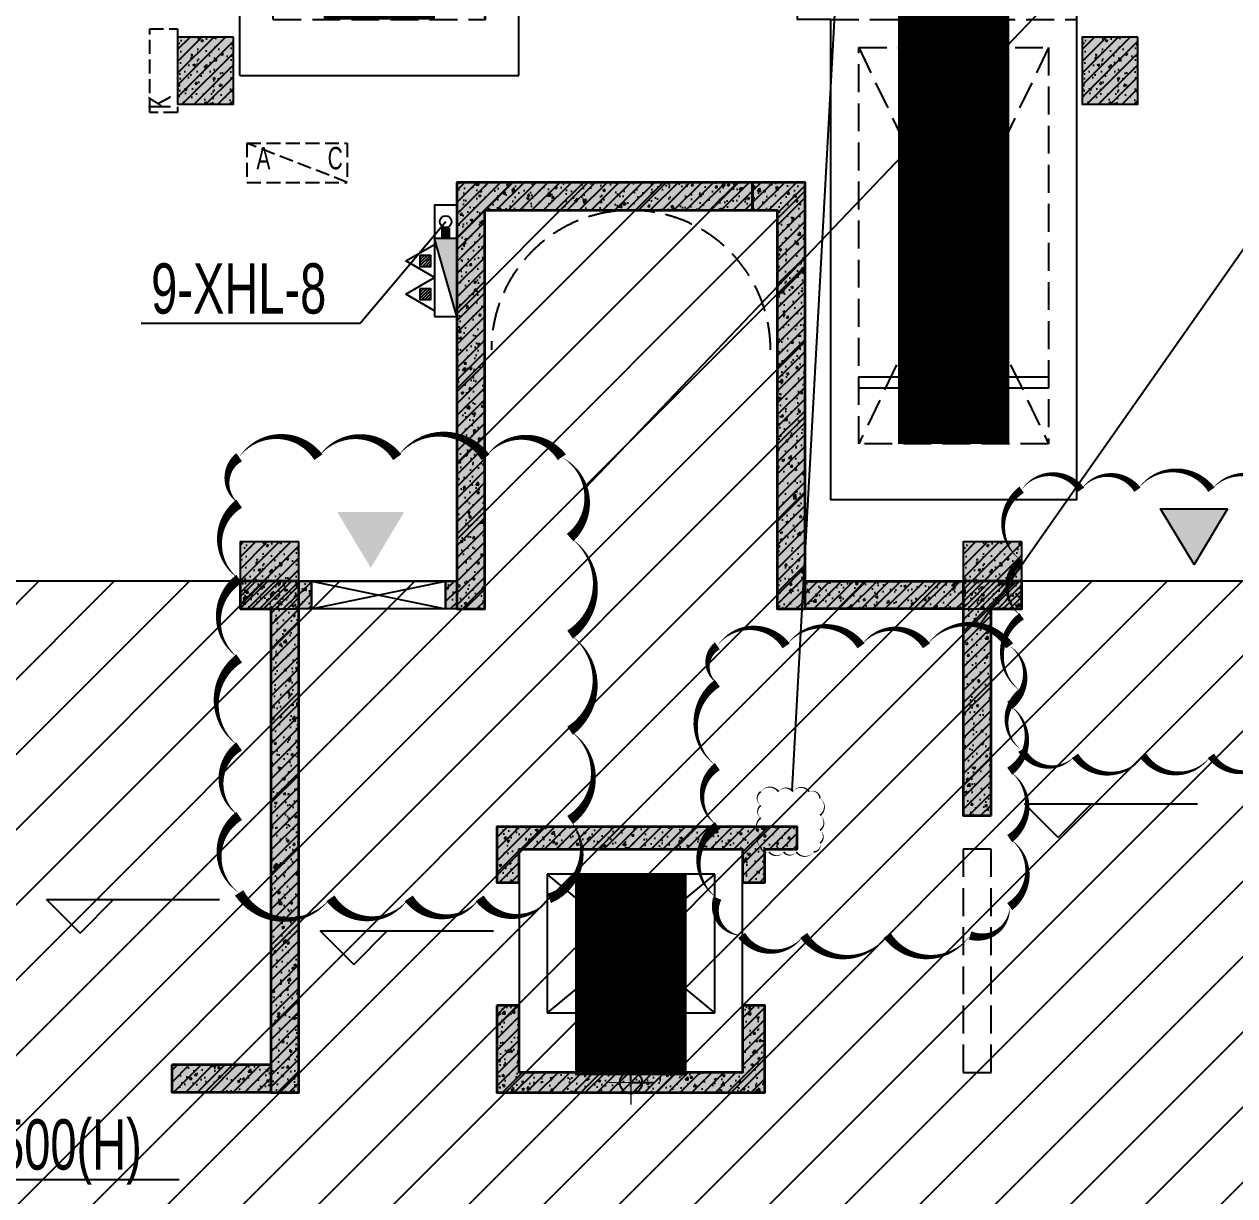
# Model space of a CAD drawing. Extents: x -1338203 to 1886333, y -783476 to 1038610.
# Drawn here: x 658683 to 669524, y -384578 to -374088 of the extents above; entities that cross this region are included whole.
import ezdxf

# ---------------------------------------------------------------- set-up
doc = ezdxf.new("R2010")
doc.units = 0
doc.header["$LTSCALE"] = 1000
doc.header["$MEASUREMENT"] = 0
for name, pattern in [('A-001-平面B2$0$__DASH', [0.35, 0.25, -0.1]), ('A-001-平面参照B2$0$A-001-平面参照B2$0$DASH', [0.35, 0.25, -0.1]), ('A-14-平面B2$0$DASH', [0.35, 0.25, -0.1]), ('DASH', [0.35, 0.25, -0.1])]:
    doc.linetypes.add(name, pattern=pattern)
for name, color, linetype, plot in [('A-001-主楼相对位置参照$0$AAD-A-MARK', 6, 'Continuous', False), ('A-001-平面参照B2$0$AUDIT_D_230109112056-2', 6, 'Continuous', False), ('A-14-平面B2$0$AAD-A-MARK', 6, 'Continuous', False), ('A-14-平面B2$0$AAD-A-MODIFY_20230109', 201, 'Continuous', False), ('A-14-平面B2$0$AAD-A-MODIFY_20230111', 201, 'Continuous', False), ('M14预留预埋-B2$0$AAD-A-MARK', 6, 'Continuous', False), ('S14柱墙B2_B1$0$AAD-A-MARK', 6, 'Continuous', False)]:
    doc.layers.add(name, color=color, linetype=linetype, plot=plot)
for name, color, linetype in [('A-001-平面参照B2$0$0A-O-EQPM', 215, 'Continuous'), ('A-001-平面参照B2$0$AUDIT-BAD-LAYER', 7, 'Continuous'), ('A-001-车位参照B1$0$A-001-车位参照B1$0$$0$A-001-车位参照B2$0$0A-P-PKNG-CAR(A)', 43, 'Continuous'), ('A-001-车位参照B2$0$A-001-车位参照B2$0$0A-P-PKNG-CAR(A)', 43, 'Continuous'), ('A-14-平面B2$0$0A-A-SYMB-ELEV', 150, 'Continuous'), ('A-14-平面B2$0$0A-B-D&W', 135, 'Continuous'), ('A-14-平面B2$0$0A-E-EVTR', 2, 'Continuous'), ('A-14-平面B2$0$0A-E-STRS', 2, 'Continuous'), ('p-a-core', 1, 'Continuous'), ('p-a-double', 181, 'Continuous'), ('p-a-regular', 5, 'Continuous'), ('S001地下二墙柱$0$S001地下二墙柱$0$0A-P-PKNG-STRP', 40, 'Continuous'), ('S001地下二墙柱$0$S001地下二墙柱$0$0S-CC-LINE', 52, 'Continuous'), ('S001地下二墙柱$0$S001地下二墙柱$0$0S-CW-HATCH', 251, 'Continuous'), ('S001地下二墙柱$0$S001地下二墙柱$0$0S-CW-HATCH-UP', 251, 'Continuous'), ('S14柱墙B2_B1$0$0S-CW-HATCH', 251, 'Continuous'), ('S14柱墙B2_B1$0$0S-CW-HATCH-UP', 251, 'Continuous'), ('S14柱墙B2_B1$0$0S-CW-LINE', 72, 'Continuous'), ('S14柱墙B2_B1$0$0S-S-HOLE', 55, 'Continuous'), ('地面指向箭头', 7, 'Continuous'), ('负二层消火栓$0$负二层消火栓$0$0P-ACC-FH', 7, 'Continuous'), ('负二层消火栓$0$负二层消火栓$0$0P-DIM-FH', 3, 'Continuous'), ('负二层消火栓$0$负二层消火栓$0$0P-PIPE-FH', 1, 'Continuous'), ('负二层消火栓$0$负二层消火栓$0$0P-VPIPE-FH', 1, 'Continuous'), ('负二层消火栓$0$负二层消火栓$1$0P-EQUIP-FH', 7, 'Continuous'), ('负二层集水坑及排水沟$0$负二层集水坑及排水沟$0$0P-A-LEAD', 3, 'Continuous')]:
    doc.layers.add(name, color=color, linetype=linetype)
doc.styles.add('A-001-平面参照B2$0$A-001-平面参照B2$0$AAD-TXT', font='AAD-TXT', dxfattribs={"width": 0.7, "bigfont": 'AAD-HZTXT'})
doc.styles.add('负二层消火栓$0$负二层消火栓$0$AAD-S', font='aad-s.shx', dxfattribs={"width": 0.7, "bigfont": 'aad-hztxt.shx'})
doc.styles.add('负二层集水坑及排水沟$0$负二层集水坑及排水沟$0$AAD-S', font='aad-s.shx', dxfattribs={"width": 0.7, "bigfont": 'aad-hztxt.shx'})
pattern_1 = [(45, (-537701.02, -383122.39), (-53.033009, 53.033009), []), (50, (-537701.02, -383122.39), (215.178055, -18.82564), [22.5, -247.5]), (355, (-537701.02, -383122.39), (-41.6254, 225.65764), [18, -198]), (100.4514, (-537683.09, -383123.96), (173.552815, 206.83186), [19.12206, -210.342634]), (46.1842, (-537701.02, -383062.4), (320.17231, -49.6557), [33.75, -371.25]), (96.6356, (-537674.34, -383066.53), (280.39881, 292.23536), [28.68309, -315.5139]), (351.1842, (-537701.02, -383062.4), (280.39858, 292.23558), [27, -297]), (21, (-537671.02, -383077.39), (179.072116, -120.785667), [22.5, -247.5]), (326, (-537671.02, -383077.39), (72.9946, 217.54501), [18, -198]), (71.4514, (-537656.1, -383087.45), (252.06679, 96.75915), [19.12206, -210.342634]), (37.5, (-537701.02, -383122.39), (3.647957, 99.868156), [0, -195.6, 0, -201, 0, -198.75]), (7.5, (-537701.02, -383122.39), (78.920861, 118.323514), [0, -114.6, 0, -191.1, 0, -75.75]), (327.5, (-537767.92, -383122.39), (160.146731, -6.766462), [0, -75, 0, -234, 0, -310.5]), (317.5, (-537797.92, -383122.39), (174.95585, 30.031495), [0, -97.5, 0, -155.4, 0, -220.5])]
pattern_2 = [(45, (-696286.19, 728033.86), (-53.0330086, 53.0330086), []), (50, (-696286.19, 728033.86), (215.178055, -18.82564), [22.5, -247.5]), (355, (-696286.19, 728033.86), (-41.6254, 225.65764), [18, -198]), (100.4514, (-696268.26, 728032.29), (173.552815, 206.831863), [19.122057, -210.342634]), (46.1842, (-696286.2, 728093.86), (320.172315, -49.655704), [33.75, -371.25]), (96.6356, (-696259.5, 728089.72), (280.39881, 292.23536), [28.68309, -315.5139]), (351.1842, (-696286.2, 728093.86), (280.39858, 292.23558), [27, -297]), (21, (-696256.19, 728078.86), (179.072116, -120.785667), [22.5, -247.5]), (326, (-696256.19, 728078.86), (72.9946, 217.545014), [18, -198]), (71.4514, (-696241.27, 728068.8), (252.06679, 96.75915), [19.122057, -210.342634]), (37.5, (-696286.19, 728033.86), (3.6479566, 99.868156), [0, -195.6, 0, -201, 0, -198.75]), (7.5, (-696286.19, 728033.86), (78.920861, 118.323514), [0, -114.6, 0, -191.1, 0, -75.75]), (327.5, (-696353.09, 728033.86), (160.146731, -6.7664615), [0, -75, 0, -234, 0, -310.5]), (317.5, (-696383.09, 728033.86), (174.95585, 30.031495), [0, -97.5, 0, -155.4, 0, -220.5])]

# ---------------------------------------------------------------- blocks, each defined once
blk = doc.blocks.new('A-001-主楼相对位置参照')
at = {"layer": 'A-001-主楼相对位置参照$0$AAD-A-MARK'}
blk.add_lwpolyline([(-103249, -219863), (-101249, -219863), (-101249, -217863), (-103249, -217863)], close=True, dxfattribs=at)
blk = doc.blocks.new('A-14-平面B2')
at = {"layer": 'A-14-平面B2$0$0A-A-SYMB-ELEV'}
for p, q in [((3826, 2194), (3526, 2494)), ((3526, 2494), (5075, 2494)), ((3826, 2194), (4126, 2494)), ((-4934, 1338), (-5234, 1638)), ((-5234, 1638), (-3685, 1638)), ((-4934, 1338), (-4634, 1638)), ((-2482, 1057), (-2782, 1357)), ((-2782, 1357), (-1232, 1357)), ((-2482, 1057), (-2182, 1357))]:
    blk.add_line(p, q, dxfattribs=at)
at = {"layer": 'A-14-平面B2$0$0A-B-D&W', "linetype": 'A-14-平面B2$0$DASH'}
blk.add_lwpolyline([(3225, 2090), (2975, 2090), (2975, 90), (3225, 90)], close=True, dxfattribs=at)
at = {"layer": 'A-14-平面B2$0$0A-E-EVTR'}
for p, q in [((750, 1865), (-750, 1865)), ((-750, 1865), (-750, 625)), ((750, 625), (-750, 1865)), ((750, 1865), (-750, 625)), ((750, 625), (750, 1865)), ((-750, 625), (750, 625)), ((450, 470), (-450, 470)), ((-450, 470), (-450, 315)), ((450, 315), (450, 470)), ((-450, 315), (450, 315))]:
    blk.add_line(p, q, dxfattribs=at)
at = {"layer": 'A-14-平面B2$0$0A-E-STRS', "linetype": 'A-14-平面B2$0$DASH'}
blk.add_arc((0, 6560), 1250, 0, 180, dxfattribs=at)
at = {"layer": 'A-14-平面B2$0$AAD-A-MARK'}
for q in [(0, 200), (0, 200), (0, 200), (200, 0), (200, 0), (200, 0)]:
    blk.add_line((0, 0), q, dxfattribs=at)
blk.add_circle((0, 0), 100, dxfattribs=at)
blk.add_circle((0, 0), 100, dxfattribs=at)
blk.add_circle((0, 0), 100, dxfattribs=at)
at = {"layer": 'A-14-平面B2$0$AAD-A-MODIFY_20230109', "color": 6}
for p, q in [((-406, 5324), (16837, 23414)), ((3119, 4092), (16646, 23385))]:
    blk.add_line(p, q, dxfattribs=at)
at = {"layer": 'A-14-平面B2$0$AAD-A-MODIFY_20230109', "color": 6, "flags": 128}
for points in [[(-3509, 5599, 0, 88.9, -0.520567), (-2799, 5599, 0, 88.9, -0.520567), (-2093, 5599, 0, 88.9, -0.520567), (-1302, 5599, 0, 88.9, -0.520567), (-619, 5599, 0, 88.9, -0.520567), (-545, 4879, 0, 88.9, -0.520567), (-545, 4010, 0, 88.9, -0.520567), (-545, 3150, 0, 88.9, -0.520567), (-545, 2350, 0, 88.9, -0.520567), (-732, 1649, 0, 88.9, -0.520567), (-1355, 1649, 0, 88.9, -0.520567), (-1990, 1649, 0, 88.9, -0.520567), (-2691, 1649, 0, 88.9, -0.520567), (-3509, 1698, 0, 88.9, -0.520567), (-3509, 2387, 0, 88.9, -0.520567), (-3509, 3010, 0, 88.9, -0.520567), (-3509, 3797, 0, 88.9, -0.520567), (-3509, 4509, 0, 88.9, -0.520567), (-3509, 5183, 0, 88.9, -0.520567)], [(3499, 5308, 0, 68.8, -0.520567), (4031, 5308, 0, 68.8, -0.520567), (4536, 5308, 0, 68.8, -0.520567), (5199, 5308, 0, 68.8, -0.520567), (5793, 5267, 0, 68.8, -0.520567), (5793, 4615, 0, 68.8, -0.520567), (5793, 4078, 0, 68.8, -0.520567), (5793, 3454, 0, 68.8, -0.520567), (5757, 2925, 0, 68.8, -0.520567), (5194, 2925, 0, 68.8, -0.520567), (4589, 2925, 0, 68.8, -0.520567), (3977, 2925, 0, 68.8, -0.520567), (3499, 2978, 0, 68.8, -0.520567), (3499, 3497, 0, 68.8, -0.520567), (3499, 4175, 0, 68.8, -0.520567), (3499, 4672, 0, 68.8, -0.520567)], [(774, 3910, 0, 77.8, -0.520567), (1390, 3910, 0, 77.8, -0.520567), (2061, 3910, 0, 77.8, -0.520567), (2647, 3910, 0, 77.8, -0.520567), (3391, 3910, 0, 77.8, -0.520567), (3392, 3377, 0, 77.8, -0.520567), (3392, 2787, 0, 77.8, -0.520567), (3392, 2184, 0, 77.8, -0.520567), (3392, 1575, 0, 77.8, -0.520567), (3038, 1317, 0, 77.8, -0.520567), (2294, 1317, 0, 77.8, -0.520567), (1547, 1317, 0, 77.8, -0.520567), (991, 1317, 0, 77.8, -0.520567), (774, 1650, 0, 77.8, -0.520567), (774, 2301, 0, 77.8, -0.520567), (774, 2828, 0, 77.8, -0.520567), (774, 3575, 0, 77.8, -0.520567)]]:
    blk.add_lwpolyline(points, format="xyseb", close=True, dxfattribs=at)
at = {"layer": 'A-14-平面B2$0$AAD-A-MODIFY_20230111', "color": 4}
blk.add_line((1443, 2612), (2416, 20219), dxfattribs=at)
at = {"layer": 'A-14-平面B2$0$AAD-A-MODIFY_20230111', "color": 4, "flags": 128}
blk.add_lwpolyline([(1163, 2604, 0, 15.9, -0.520567), (1321, 2604, 0, 15.9, -0.520567), (1450, 2604, 0, 15.9, -0.520567), (1596, 2604, 0, 15.9, -0.520567), (1693, 2545, 0, 15.9, -0.520567), (1693, 2392, 0, 15.9, -0.520567), (1693, 2258, 0, 15.9, -0.520567), (1693, 2144, 0, 15.9, -0.520567), (1636, 2065, 0, 15.9, -0.520567), (1480, 2065, 0, 15.9, -0.520567), (1368, 2065, 0, 15.9, -0.520567), (1238, 2065, 0, 15.9, -0.520567), (1163, 2108, 0, 15.9, -0.520567), (1163, 2220, 0, 15.9, -0.520567), (1163, 2369, 0, 15.9, -0.520567), (1163, 2480, 0, 15.9, -0.520567)], format="xyseb", close=True, dxfattribs=at)
blk = doc.blocks.new('A-001-主楼组合参照B2')
at = {"ltscale": 0.002}
h = blk.add_hatch(dxfattribs=at)
h.set_pattern_fill('ANSI31', color=8, scale=300)
h.set_pattern_definition([(45, (-290759.76, -7878.1), (-336.7596, 336.7596), [])])
h.paths.add_polyline_path([(66281, -186940), (66281, -185540), (62441, -185540), (62441, -181550), (55141, -181550), (55141, -185540), (51301, -185540), (51301, -186940), (44981, -186940), (44981, -185540), (41131, -185540), (41131, -181650), (37392, -181650), (37392, -179560), (38191, -179560), (38191, -176360), (41051, -176360), (41051, -174560), (42851, -174560), (42851, -173660), (46981, -173660), (46981, -172090), (50101, -172090), (50101, -174560), (67481, -174560), (67481, -172090), (70601, -172090), (70601, -174560), (76531, -174560), (76531, -176360), (79391, -176360), (79391, -179560), (80191, -179560), (80191, -182110), (81091, -182110), (81091, -185540), (72601, -185540), (72601, -186940)])
h.paths.add_polyline_path([(2291, -185540), (9781, -185540), (9781, -186540), (9631, -186540), (9631, -186940), (16251, -186940), (16251, -186540), (16101, -186540), (16101, -185540), (23691, -185540), (23691, -179560), (22891, -179560), (22891, -176360), (20031, -176360), (20031, -174560), (18231, -174560), (18231, -173660), (14101, -173660), (14101, -172090), (10981, -172090), (10981, -174560), (-6399, -174560), (-6399, -172090), (-9519, -172090), (-9519, -174560), (-15449, -174560), (-15449, -176360), (-18309, -176360), (-18309, -179560), (-19109, -179560), (-19109, -181610), (-20009, -181610), (-20009, -185540), (-11519, -185540), (-11519, -186540), (-11669, -186540), (-11669, -186940), (-5049, -186940), (-5049, -186540), (-5199, -186540), (-5199, -185540), (-1359, -185540), (-1359, -181550), (2291, -181550)])
h.paths.add_polyline_path([(-109959, -168806), (-109959, -173536), (-109709, -173536), (-103819, -173536), (-103819, -177236), (-99249, -177236), (-99249, -178036), (-92869, -178036), (-92869, -177236), (-71299, -177236), (-71299, -178036), (-64919, -178036), (-64919, -177236), (-54209, -177236), (-54209, -168806), (-59109, -168806), (-59109, -167906), (-62059, -167906), (-62059, -168806), (-64369, -168806), (-64369, -167456), (-66169, -167456), (-66169, -165386), (-69469, -165386), (-69469, -167386), (-71849, -167386), (-71849, -168806), (-82159, -168806), (-82159, -167906), (-85209, -167906), (-85209, -168806), (-92319, -168806), (-92319, -167386), (-94699, -167386), (-94699, -165386), (-97999, -165386), (-97999, -167456), (-99799, -167456), (-99799, -168806)])
h.paths.add_polyline_path([(-115664, -225244), (-115664, -225844), (-115414, -225844), (-115414, -225244), (-114084, -225244), (-114084, -225844), (-113834, -225844), (-113834, -225244), (-112009, -225244), (-112009, -225844), (-111589, -225844), (-111589, -225244), (-92909, -225244), (-92909, -225844), (-92489, -225844), (-92489, -225244), (-90664, -225244), (-90664, -225844), (-90414, -225844), (-90414, -225244), (-89084, -225244), (-89084, -225844), (-88834, -225844), (-88834, -225244), (-82964, -225244), (-82964, -225844), (-82714, -225844), (-82714, -225244), (-81384, -225244), (-81384, -225844), (-81134, -225844), (-81134, -225244), (-79309, -225244), (-79309, -225844), (-78889, -225844), (-78889, -225244), (-60209, -225244), (-60209, -225844), (-59789, -225844), (-59789, -225244), (-57964, -225244), (-57964, -225844), (-57714, -225844), (-57714, -225244), (-56384, -225244), (-56384, -225844), (-56134, -225844), (-56134, -225244), (-53249, -225244), (-53249, -216464), (-53249, -216464), (-56519, -216464), (-56519, -216464), (-59959, -216464), (-59959, -215464), (-67989, -215464), (-67989, -211894), (-71109, -211894), (-71109, -215464), (-79139, -215464), (-79139, -216464), (-81759, -216464), (-81759, -215464), (-83909, -215464), (-83909, -216464), (-86599, -216464), (-87849, -216464), (-92659, -216464), (-92659, -215464), (-100689, -215464), (-100689, -211894), (-103809, -211894), (-103809, -215464), (-111839, -215464), (-111839, -215464), (-114239, -215464), (-114239, -215464), (-116459, -215464), (-116459, -216464), (-118549, -216464), (-118549, -221294), (-119249, -221294), (-119249, -221894), (-118549, -221894), (-118549, -223844), (-119249, -223844), (-119249, -224444), (-118549, -224444), (-118549, -225244)])
h.paths.add_polyline_path([(-11949, -235160), (-15609, -235160), (-15609, -237714), (-16509, -237714), (-16509, -241140), (-8019, -241140), (-8019, -242140), (-8169, -242140), (-8169, -242540), (-1549, -242540), (-1549, -242140), (-1699, -242140), (-1699, -241140), (13281, -241140), (13281, -242140), (13131, -242140), (13131, -242540), (19751, -242540), (19751, -242140), (19601, -242140), (19601, -241140), (27191, -241140), (27191, -239340), (27191, -239340), (27191, -237140), (27191, -237140), (27191, -235250), (23441, -235250), (23441, -230950), (23441, -230160), (21531, -230160), (17601, -230160), (17602, -227690), (14482, -227690), (14481, -230160), (-2899, -230160), (-2899, -227690), (-6019, -227690), (-6019, -230160), (-9949, -230160), (-11949, -230160)])
h.paths.add_polyline_path([(67491, -237140), (67491, -235160), (71151, -235160), (71151, -234560), (73051, -234560), (73051, -230160), (77081, -230160), (77081, -227690), (80201, -227690), (80201, -230160), (97581, -230160), (97581, -227690), (100701, -227690), (100701, -230160), (104631, -230160), (106631, -230160), (106631, -231960), (109491, -231960), (109491, -235160), (110291, -235160), (110291, -237713), (111191, -237713), (111191, -241140), (102701, -241140), (102701, -242140), (102851, -242140), (102851, -242540), (96231, -242540), (96231, -242140), (96381, -242140), (96381, -241140), (81401, -241140), (81401, -242140), (81551, -242140), (81551, -242540), (74931, -242540), (74931, -242140), (75081, -242140), (75081, -241140), (67491, -241140), (67491, -239340)])
h.paths.add_polyline_path([(11811, -302465), (13796, -302220), (17696, -301741), (17394, -299289), (20491, -298908), (20793, -301359), (25884, -300733), (26493, -305676), (29133, -305351), (28525, -300408), (38043, -299237), (37741, -296785), (40838, -296404), (41140, -298856), (45040, -298376), (47025, -298132), (47636, -303094), (50474, -302745), (51268, -302647), (51580, -305181), (52178, -310042), (48297, -310519), (48118, -309060), (44465, -309509), (44588, -310502), (44736, -310484), (44785, -310881), (38215, -311689), (38166, -311292), (38315, -311274), (38193, -310281), (23325, -312111), (23447, -313103), (23596, -313085), (23645, -313482), (17074, -314290), (17025, -313893), (17174, -313875), (17052, -312883), (1787, -314761), (1909, -315753), (2058, -315735), (2107, -316132), (-4463, -316941), (-4512, -316544), (-4363, -316525), (-4485, -315533), (-12912, -316570), (-13331, -313165), (-12437, -313055), (-12507, -312490), (-12749, -310524), (-11955, -310427), (-12346, -307251), (-9507, -306901), (-9727, -305115), (-7940, -304896), (-8050, -304003), (-3951, -303497), (-4143, -301939), (-1046, -301558), (-745, -304010), (7186, -303034), (7796, -307996), (12421, -307427)])
h.paths.add_polyline_path([(118676, -301883), (118079, -297021), (118079, -297019), (118009, -296454), (117768, -294488), (116974, -294586), (116584, -291410), (113745, -291758), (113526, -289972), (111540, -290216), (107640, -290695), (107339, -288243), (104242, -288623), (104543, -291075), (87293, -293193), (86992, -290742), (83895, -291122), (84196, -293574), (80295, -294053), (78310, -294297), (78920, -299259), (76081, -299608), (75287, -299705), (75598, -302240), (76016, -305641), (83549, -304716), (83671, -305708), (83522, -305726), (83571, -306123), (90142, -305317), (90093, -304920), (89944, -304938), (89822, -303945), (104690, -302119), (104812, -303112), (104663, -303130), (104712, -303527), (111283, -302720), (111234, -302323), (111085, -302341), (110963, -301349), (114617, -300901), (114796, -302359)])
at = {"color": 3, "flags": 128}
blk.add_lwpolyline([(-92659, -215464), (-100689, -215464), (-100689, -211894), (-103809, -211894), (-103809, -215464), (-111839, -215464)], dxfattribs=at)
for name, p in [('A-001-主楼相对位置参照', (0, 0)), ('A-14-平面B2', (-102249, -219953))]:
    blk.add_blockref(name, p)
blk = doc.blocks.new('A-001-平面参照B2$0$A-001-平面参照B2$0$AAD_ARCH_EQPM_室内空调挂机')
at = {"layer": 'A-001-平面参照B2$0$0A-O-EQPM', "linetype": 'A-001-平面参照B2$0$A-001-平面参照B2$0$DASH', "ltscale": 0.5}
blk.add_lwpolyline([(375, 125), (375, -125), (-375, -125), (-375, 125), (375, 125)], dxfattribs=at)
at = {"layer": 'A-001-平面参照B2$0$0A-O-EQPM', "ltscale": 0.5, "style": 'A-001-平面参照B2$0$A-001-平面参照B2$0$AAD-TXT', "width": 0.7}
blk.add_text('K', height=200, dxfattribs=at).set_placement((-346, -63))
blk = doc.blocks.new('*U675')
at = {"ltscale": 0.5}
blk.add_blockref('A-001-平面参照B2$0$A-001-平面参照B2$0$AAD_ARCH_EQPM_室内空调挂机', (0, 0), dxfattribs=at)
blk = doc.blocks.new('A-001-平面参照B2$0$A-001-平面参照B2$0$AAD_ARCH_EQPM_高位空调室外机')
at = {"layer": 'A-001-平面参照B2$0$0A-O-EQPM', "linetype": 'A-001-平面参照B2$0$A-001-平面参照B2$0$DASH', "ltscale": 0.5}
blk.add_lwpolyline([(-450, 175), (-450, -175), (450, -175), (-450, 175), (450, 175), (450, -175)], dxfattribs=at)
at = {"layer": 'A-001-平面参照B2$0$0A-O-EQPM', "linetype": 'Continuous', "style": 'A-001-平面参照B2$0$A-001-平面参照B2$0$AAD-TXT', "width": 0.7}
for s, p in [('A', (-364, -58)), ('C', (274, -58))]:
    blk.add_text(s, height=200, dxfattribs=at).set_placement(p)
blk = doc.blocks.new('*U676')
at = {"ltscale": 0.5}
blk.add_blockref('A-001-平面参照B2$0$A-001-平面参照B2$0$AAD_ARCH_EQPM_高位空调室外机', (0, 0), dxfattribs=at)
blk = doc.blocks.new('A-001-平面参照B2')
at = {"layer": 'A-001-平面参照B2$0$AUDIT-BAD-LAYER'}
for q in [(-102249, -219753), (-102049, -219953)]:
    blk.add_line((-102249, -219953), q, dxfattribs=at)
at = {"layer": 'A-001-平面参照B2$0$AUDIT_D_230109112056-2'}
blk.add_circle((-102249, -219953), 100, dxfattribs=at)
at = {"layer": 'A-001-平面参照B2$0$0A-O-EQPM', "rotation": 90}
blk.add_blockref('*U675', (-106434, -210893), dxfattribs=at)
at = {"layer": 'A-001-平面参照B2$0$0A-O-EQPM'}
blk.add_blockref('*U676', (-105239, -211718), dxfattribs=at)
blk = doc.blocks.new('负二层集水坑及排水沟')
at = {"layer": '负二层集水坑及排水沟$0$负二层集水坑及排水沟$0$0P-A-LEAD'}
blk.add_line((-111650, -220823), (-106296, -220823), dxfattribs=at)
at = {"layer": '负二层集水坑及排水沟$0$负二层集水坑及排水沟$0$0P-A-LEAD', "color": 7, "style": '负二层集水坑及排水沟$0$负二层集水坑及排水沟$0$AAD-S', "width": 0.7}
blk.add_text('集水坑2000*1500*1500(H)', height=450, dxfattribs=at).set_placement((-111251, -220733))
blk = doc.blocks.new('M14预留预埋-B2')
at = {"layer": 'M14预留预埋-B2$0$AAD-A-MARK', "const_width": 10}
for points in [[(0, 200), (0, -200)], [(-200, 0), (200, 0)]]:
    blk.add_lwpolyline(points, dxfattribs=at)
at = {"layer": 'M14预留预埋-B2$0$AAD-A-MARK'}
blk.add_circle((0, 0), 100, dxfattribs=at)
blk = doc.blocks.new('M001-预留预埋B2')
blk.add_blockref('M14预留预埋-B2', (-102249, -219953))
blk = doc.blocks.new('负二层消火栓$0$负二层消火栓$1$$TwtSys$00000546')
h = blk.add_hatch()
h.set_pattern_fill('ANSI31', color=256, scale=200, style=0)
h.set_pattern_definition([(45, (-38543.802, -6670.83), (-17.67767, 17.67767), [])])
h.paths.add_polyline_path([(-65, 174), (65, 174), (65, 44), (-65, 44)])
for points in [[(0, 344), (-198, 0), (198, 0)], [(-65, 174), (65, 174), (65, 44), (-65, 44)]]:
    blk.add_lwpolyline(points, close=True)
blk = doc.blocks.new('负二层消火栓$0$负二层消火栓$0$$TwtSys$00000434')
for p, q in [((-0.5, 0.5), (-0.5, -0.5)), ((-0.5, -0.5), (0.5, 0.5)), ((0.5, 0.5), (-0.5, 0.5)), ((0.5, -0.5), (0.5, 0.5)), ((-0.5, -0.5), (0.5, -0.5))]:
    blk.add_line(p, q)
blk.add_solid([(0.5, -0.5), (0.5, 0.5), (-0.5, -0.5)])
blk = doc.blocks.new('负二层消火栓')
at = {"layer": '负二层消火栓$0$负二层消火栓$0$0P-ACC-FH'}
blk.add_lwpolyline([(-104008, -213095), (-103808, -213095), (-103808, -212096), (-104008, -212096)], close=True, dxfattribs=at)
at = {"layer": '负二层消火栓$0$负二层消火栓$0$0P-DIM-FH'}
for p, q in [((-103908, -212245), (-104674, -213158)), ((-104674, -213158), (-106636, -213158))]:
    blk.add_line(p, q, dxfattribs=at)
at = {"layer": '负二层消火栓$0$负二层消火栓$0$0P-PIPE-FH', "linetype": 'Continuous', "const_width": 82.5}
blk.add_lwpolyline([(-103908, -212298), (-103908, -212395)], dxfattribs=at)
at = {"layer": '负二层消火栓$0$负二层消火栓$0$0P-VPIPE-FH', "linetype": 'Continuous'}
blk.add_circle((-103908, -212245), 52.5, dxfattribs=at)
at = {"layer": '负二层消火栓$0$负二层消火栓$0$0P-ACC-FH', "xscale": -700, "yscale": -200, "zscale": 700, "rotation": 270}
blk.add_blockref('负二层消火栓$0$负二层消火栓$0$$TwtSys$00000434', (-103908, -212745), dxfattribs=at)
at = {"layer": '负二层消火栓$0$负二层消火栓$1$0P-EQUIP-FH', "xscale": -0.75, "yscale": 0.75, "zscale": 0.75, "rotation": 90}
for p in [(-104008, -212597, 800), (-104008, -212894, 800)]:
    blk.add_blockref('负二层消火栓$0$负二层消火栓$1$$TwtSys$00000546', p, dxfattribs=at)
at = {"layer": '负二层消火栓$0$负二层消火栓$0$0P-DIM-FH', "color": 7, "style": '负二层消火栓$0$负二层消火栓$0$AAD-S', "width": 0.7}
blk.add_text('9-XHL-8', height=450, dxfattribs=at).set_placement((-106546, -213068))
blk = doc.blocks.new('S14柱墙B2_B1')
at = {"layer": 'S14柱墙B2_B1$0$0S-CW-HATCH'}
h = blk.add_hatch(color=256, dxfattribs=at)
h.dxf.hatch_style = 1
h.paths.add_polyline_path([(-1560, 8060), (-1560, 4240), (-1310, 4240), (-1310, 7810), (1090, 7810), (1090, 8060)])
h = blk.add_hatch(color=256, dxfattribs=at)
h.dxf.hatch_style = 1
h.paths.add_polyline_path([(1090, 7810), (1310, 7810), (1310, 4240), (1560, 4240), (1560, 8060), (1090, 8060)])
h = blk.add_hatch(color=256, dxfattribs=at)
h.dxf.hatch_style = 1
h.paths.add_polyline_path([(-3500, 4240), (-3225, 4240), (-3225, -90), (-2975, -90), (-2975, 4490), (-3500, 4490)])
h = blk.add_hatch(color=256, dxfattribs=at)
h.dxf.hatch_style = 1
h.paths.add_polyline_path([(-2975, 4490), (-2860, 4490), (-2860, 4240), (-2975, 4240)])
h = blk.add_hatch(color=256, dxfattribs=at)
h.dxf.hatch_style = 1
h.paths.add_polyline_path([(-1660, 4490), (-1560, 4490), (-1560, 4240), (-1660, 4240)])
h = blk.add_hatch(color=256, dxfattribs=at)
h.dxf.hatch_style = 1
h.paths.add_polyline_path([(1560, 4490), (2975, 4490), (2975, 4240), (1560, 4240)])
h = blk.add_hatch(color=256, dxfattribs=at)
h.dxf.hatch_style = 1
h.paths.add_polyline_path([(3225, 2390), (3225, 4240), (3500, 4240), (3500, 4490), (2975, 4490), (2975, 2390)])
h = blk.add_hatch(color=256, dxfattribs=at)
h.dxf.hatch_style = 1
h.paths.add_polyline_path([(-1000, 1790), (-1000, 2090), (110, 2090), (1000, 2090), (1000, 1790), (1200, 1790), (1200, 2090), (1490, 2090), (1490, 2270), (1490, 2290), (-1180, 2290), (-1200, 2290), (-1200, 1790)])
h = blk.add_hatch(color=256, dxfattribs=at)
h.dxf.hatch_style = 1
h.paths.add_polyline_path([(-1200, 690), (-1200, -90), (0, -90), (1200, -90), (1200, 690), (1000, 690), (1000, 90), (0, 90), (-1000, 90), (-1000, 690)])
h = blk.add_hatch(color=256, dxfattribs=at)
h.dxf.hatch_style = 1
h.paths.add_polyline_path([(-4110, 160), (-3225, 160), (-3225, -90), (-4110, -90)])
at = {"layer": 'S14柱墙B2_B1$0$0S-CW-HATCH-UP'}
h = blk.add_hatch(dxfattribs=at)
h.set_pattern_fill('钢筋混凝土', color=256, scale=30)
h.set_pattern_definition(pattern_1)
h.paths.add_polyline_path([(-1560, 8060), (-1560, 4240), (-1310, 4240), (-1310, 7810), (1090, 7810), (1090, 8060)])
h = blk.add_hatch(dxfattribs=at)
h.set_pattern_fill('钢筋混凝土', color=256, scale=30)
h.set_pattern_definition(pattern_1)
h.paths.add_polyline_path([(1090, 7810), (1310, 7810), (1310, 4240), (1560, 4240), (1560, 8060), (1090, 8060)])
h = blk.add_hatch(dxfattribs=at)
h.set_pattern_fill('钢筋混凝土', color=256, scale=30)
h.set_pattern_definition(pattern_1)
h.paths.add_polyline_path([(-3500, 4240), (-3225, 4240), (-3225, -90), (-2975, -90), (-2975, 4490), (-3500, 4490)])
h = blk.add_hatch(dxfattribs=at)
h.set_pattern_fill('钢筋混凝土', color=256, scale=30)
h.set_pattern_definition(pattern_2)
h.paths.add_polyline_path([(-2975, 4490), (-2860, 4490), (-2860, 4240), (-2975, 4240)])
h = blk.add_hatch(dxfattribs=at)
h.set_pattern_fill('钢筋混凝土', color=256, scale=30)
h.set_pattern_definition(pattern_2)
h.paths.add_polyline_path([(-1660, 4490), (-1560, 4490), (-1560, 4240), (-1660, 4240)])
h = blk.add_hatch(dxfattribs=at)
h.set_pattern_fill('钢筋混凝土', color=256, scale=30)
h.set_pattern_definition([(45, (-2357018.905, -156263.83), (-53.0330086, 53.0330086), []), (50, (-2357018.9, -156263.83), (215.178055, -18.82564), [22.5, -247.5]), (355, (-2357018.9, -156263.83), (-41.6254, 225.65764), [18, -198]), (100.4514, (-2357000.97, -156265.4), (173.552815, 206.831863), [19.122057, -210.342634]), (46.1842, (-2357018.9, -156203.83), (320.172315, -49.655704), [33.75, -371.25]), (96.6356, (-2356992.22, -156207.97), (280.39881, 292.23536), [28.683086, -315.5139]), (351.1842, (-2357018.9, -156203.83), (280.398584, 292.23558), [27, -297]), (21, (-2356988.9, -156218.83), (179.072116, -120.785667), [22.5, -247.5]), (326, (-2356988.9, -156218.83), (72.9946, 217.545014), [18, -198]), (71.4514, (-2356973.98, -156228.9), (252.066789, 96.759149), [19.122057, -210.342634]), (37.5, (-2357018.905, -156263.83), (3.6479566, 99.8681561), [0, -195.6, 0, -201, 0, -198.75]), (7.5, (-2357018.9, -156263.83), (78.920861, 118.3235136), [0, -114.6, 0, -191.1, 0, -75.75]), (327.5, (-2357085.805, -156263.83), (160.1467309, -6.7664615), [0, -75, 0, -234, 0, -310.5]), (317.5, (-2357115.8, -156263.83), (174.955851, 30.031495), [0, -97.5, 0, -155.4, 0, -220.5])])
h.paths.add_polyline_path([(1560, 4490), (2975, 4490), (2975, 4240), (1560, 4240)])
h = blk.add_hatch(dxfattribs=at)
h.set_pattern_fill('钢筋混凝土', color=256, scale=30)
h.set_pattern_definition(pattern_1)
h.paths.add_polyline_path([(3225, 2390), (3225, 4240), (3500, 4240), (3500, 4490), (2975, 4490), (2975, 2390)])
h = blk.add_hatch(dxfattribs=at)
h.set_pattern_fill('钢筋混凝土', color=256, scale=30)
h.set_pattern_definition(pattern_1)
h.paths.add_polyline_path([(-1000, 1790), (-1000, 2090), (110, 2090), (1000, 2090), (1000, 1790), (1200, 1790), (1200, 2090), (1490, 2090), (1490, 2270), (1490, 2290), (-1180, 2290), (-1200, 2290), (-1200, 1790)])
h = blk.add_hatch(dxfattribs=at)
h.set_pattern_fill('钢筋混凝土', color=256, scale=30)
h.set_pattern_definition(pattern_1)
h.paths.add_polyline_path([(-1200, 690), (-1200, -90), (0, -90), (1200, -90), (1200, 690), (1000, 690), (1000, 90), (0, 90), (-1000, 90), (-1000, 690)])
h = blk.add_hatch(dxfattribs=at)
h.set_pattern_fill('钢筋混凝土', color=256, scale=30)
h.set_pattern_definition([(45, (-2349508.905, -265825.844), (-53.0330086, 53.0330086), []), (50, (-2349508.9, -265825.84), (215.178055, -18.82564), [22.5, -247.5]), (355, (-2349508.9, -265825.84), (-41.6254, 225.65764), [18, -198]), (100.4514, (-2349490.97, -265827.41), (173.552815, 206.831863), [19.122057, -210.342634]), (46.1842, (-2349508.9, -265765.84), (320.172315, -49.655704), [33.75, -371.25]), (96.6356, (-2349482.22, -265769.98), (280.39881, 292.23536), [28.683086, -315.5139]), (351.1842, (-2349508.9, -265765.84), (280.398584, 292.23558), [27, -297]), (21, (-2349478.9, -265780.84), (179.072116, -120.785667), [22.5, -247.5]), (326, (-2349478.9, -265780.84), (72.9946, 217.545014), [18, -198]), (71.4514, (-2349463.98, -265790.9), (252.066789, 96.759149), [19.122057, -210.342634]), (37.5, (-2349508.905, -265825.844), (3.6479566, 99.8681561), [0, -195.6, 0, -201, 0, -198.75]), (7.5, (-2349508.9, -265825.84), (78.920861, 118.3235136), [0, -114.6, 0, -191.1, 0, -75.75]), (327.5, (-2349575.805, -265825.84), (160.1467309, -6.7664615), [0, -75, 0, -234, 0, -310.5]), (317.5, (-2349605.8, -265825.84), (174.955851, 30.031495), [0, -97.5, 0, -155.4, 0, -220.5])])
h.paths.add_polyline_path([(-4110, 160), (-3225, 160), (-3225, -90), (-4110, -90)])
at = {"layer": 'S14柱墙B2_B1$0$0S-CW-LINE', "lineweight": 35}
for points in [[(-1560, 8060), (-1560, 4240), (-1310, 4240), (-1310, 7810), (1090, 7810), (1090, 8060)], [(1090, 7810), (1310, 7810), (1310, 4240), (1560, 4240), (1560, 8060), (1090, 8060)], [(-3500, 4240), (-3225, 4240), (-3225, -90), (-2975, -90), (-2975, 4490), (-3500, 4490)], [(1560, 4490), (2975, 4490), (2975, 4240), (1560, 4240)], [(3225, 2390), (3225, 4240), (3500, 4240), (3500, 4490), (2975, 4490), (2975, 2390)], [(-1000, 1790), (-1000, 2090), (110, 2090), (1000, 2090), (1000, 1790), (1200, 1790), (1200, 2090), (1490, 2090), (1490, 2270), (1490, 2290), (-1180, 2290), (-1200, 2290), (-1200, 1790)], [(-1200, 690), (-1200, -90), (0, -90), (1200, -90), (1200, 690), (1000, 690), (1000, 90), (0, 90), (-1000, 90), (-1000, 690)], [(-4110, 160), (-3225, 160), (-3225, -90), (-4110, -90)]]:
    blk.add_lwpolyline(points, close=True, dxfattribs=at)
at = {"layer": 'S14柱墙B2_B1$0$0S-CW-LINE'}
for points in [[(-2975, 4490), (-2860, 4490), (-2860, 4240), (-2975, 4240)], [(-1660, 4490), (-1560, 4490), (-1560, 4240), (-1660, 4240)]]:
    blk.add_lwpolyline(points, close=True, dxfattribs=at)
at = {"layer": 'S14柱墙B2_B1$0$0S-S-HOLE'}
blk.add_lwpolyline([(-2860, 4490), (-1660, 4490), (-1660, 4240), (-2860, 4240)], close=True, dxfattribs=at)
for points in [[(-2860, 4240), (-1660, 4490)], [(-2860, 4490), (-1660, 4240)]]:
    blk.add_lwpolyline(points, dxfattribs=at)
at = {"layer": 'S14柱墙B2_B1$0$AAD-A-MARK'}
for q in [(0, 200), (0, 200), (0, 200), (0, 200), (0, 200), (200, 0), (200, 0), (200, 0), (200, 0), (200, 0)]:
    blk.add_line((0, 0), q, dxfattribs=at)
blk.add_circle((0, 0), 100, dxfattribs=at)
blk.add_circle((0, 0), 100, dxfattribs=at)
blk.add_circle((0, 0), 100, dxfattribs=at)
blk.add_circle((0, 0), 100, dxfattribs=at)
blk.add_circle((0, 0), 100, dxfattribs=at)
blk = doc.blocks.new('S001地下二墙柱')
at = {"layer": 'S001地下二墙柱$0$S001地下二墙柱$0$0S-CW-HATCH'}
h = blk.add_hatch(color=256, dxfattribs=at)
h.dxf.hatch_style = 1
h.paths.add_polyline_path([(-105809, -210593), (-106309, -210593), (-106309, -211193), (-105809, -211193)])
h = blk.add_hatch(color=256, dxfattribs=at)
h.dxf.hatch_style = 1
h.paths.add_polyline_path([(-97709, -210593), (-98209, -210593), (-98209, -211193), (-97709, -211193)])
h = blk.add_hatch(color=256, dxfattribs=at)
h.dxf.hatch_style = 1
h.paths.add_polyline_path([(-105224, -215113), (-105749, -215113), (-105749, -215713), (-105224, -215713)])
h = blk.add_hatch(color=256, dxfattribs=at)
h.dxf.hatch_style = 1
h.paths.add_polyline_path([(-98749, -215113), (-99274, -215113), (-99274, -215713), (-98749, -215713)])
at = {"layer": 'S001地下二墙柱$0$S001地下二墙柱$0$0S-CW-HATCH-UP'}
h = blk.add_hatch(dxfattribs=at)
h.set_pattern_fill('钢筋混凝土', color=256, scale=30)
h.set_pattern_definition([(45, (-73498.03, -201641.76), (-53.03301, 53.03301), []), (50, (-73498.03, -201641.76), (215.1781, -18.8256), [22.5, -247.5]), (355, (-73498.03, -201641.76), (-41.6254, 225.6576), [18, -198]), (100.4514, (-73480.1, -201643.33), (173.5528, 206.8319), [19.122, -210.3426]), (46.1842, (-73498.03, -201581.76), (320.1723, -49.6557), [33.75, -371.25]), (96.6356, (-73471.35, -201585.9), (280.3988, 292.2354), [28.683, -315.514]), (351.1842, (-73498.03, -201581.76), (280.3986, 292.2356), [27, -297]), (21, (-73468.03, -201596.76), (179.0721, -120.7857), [22.5, -247.5]), (326, (-73468.03, -201596.76), (72.9946, 217.545), [18, -198]), (71.4514, (-73453.1, -201606.83), (252.0668, 96.7591), [19.122, -210.3426]), (37.5, (-73498.03, -201641.76), (3.64796, 99.86816), [0, -195.6, 0, -201, 0, -198.75]), (7.5, (-73498.03, -201641.76), (78.92086, 118.3235), [0, -114.6, 0, -191.1, 0, -75.75]), (327.5, (-73564.93, -201641.76), (160.14673, -6.76646), [0, -75, 0, -234, 0, -310.5]), (317.5, (-73594.93, -201641.76), (174.95585, 30.0315), [0, -97.5, 0, -155.4, 0, -220.5])])
h.paths.add_polyline_path([(-105809, -210593), (-106309, -210593), (-106309, -211193), (-105809, -211193)])
h = blk.add_hatch(dxfattribs=at)
h.set_pattern_fill('钢筋混凝土', color=256, scale=30)
h.set_pattern_definition([(45, (-65398.03, -201641.76), (-53.03301, 53.03301), []), (50, (-65398.03, -201641.76), (215.1781, -18.8256), [22.5, -247.5]), (355, (-65398.03, -201641.76), (-41.6254, 225.6576), [18, -198]), (100.4514, (-65380.1, -201643.33), (173.5528, 206.8319), [19.122, -210.3426]), (46.1842, (-65398.03, -201581.76), (320.1723, -49.6557), [33.75, -371.25]), (96.6356, (-65371.35, -201585.9), (280.3988, 292.2354), [28.683, -315.514]), (351.1842, (-65398.03, -201581.76), (280.3986, 292.2356), [27, -297]), (21, (-65368.03, -201596.76), (179.0721, -120.7857), [22.5, -247.5]), (326, (-65368.03, -201596.76), (72.9946, 217.545), [18, -198]), (71.4514, (-65353.1, -201606.83), (252.0668, 96.7591), [19.122, -210.3426]), (37.5, (-65398.03, -201641.76), (3.64796, 99.86816), [0, -195.6, 0, -201, 0, -198.75]), (7.5, (-65398.03, -201641.76), (78.92086, 118.3235), [0, -114.6, 0, -191.1, 0, -75.75]), (327.5, (-65464.93, -201641.76), (160.14673, -6.76646), [0, -75, 0, -234, 0, -310.5]), (317.5, (-65494.93, -201641.76), (174.95585, 30.0315), [0, -97.5, 0, -155.4, 0, -220.5])])
h.paths.add_polyline_path([(-97709, -210593), (-98209, -210593), (-98209, -211193), (-97709, -211193)])
h = blk.add_hatch(dxfattribs=at)
h.set_pattern_fill('钢筋混凝土', color=256, scale=30)
h.set_pattern_definition([(45, (-72913.03, -206161.76), (-53.03301, 53.03301), []), (50, (-72913.03, -206161.76), (215.1781, -18.8256), [22.5, -247.5]), (355, (-72913.03, -206161.76), (-41.6254, 225.6576), [18, -198]), (100.4514, (-72895.1, -206163.33), (173.5528, 206.8319), [19.122, -210.3426]), (46.1842, (-72913.03, -206101.76), (320.1723, -49.6557), [33.75, -371.25]), (96.6356, (-72886.35, -206105.9), (280.3988, 292.2354), [28.683, -315.514]), (351.1842, (-72913.03, -206101.76), (280.3986, 292.2356), [27, -297]), (21, (-72883.03, -206116.76), (179.0721, -120.7857), [22.5, -247.5]), (326, (-72883.03, -206116.76), (72.9946, 217.545), [18, -198]), (71.4514, (-72868.1, -206126.83), (252.0668, 96.7591), [19.122, -210.3426]), (37.5, (-72913.03, -206161.76), (3.64796, 99.86816), [0, -195.6, 0, -201, 0, -198.75]), (7.5, (-72913.03, -206161.76), (78.92086, 118.3235), [0, -114.6, 0, -191.1, 0, -75.75]), (327.5, (-72979.93, -206161.76), (160.14673, -6.76646), [0, -75, 0, -234, 0, -310.5]), (317.5, (-73009.93, -206161.76), (174.95585, 30.0315), [0, -97.5, 0, -155.4, 0, -220.5])])
h.paths.add_polyline_path([(-105224, -215113), (-105749, -215113), (-105749, -215713), (-105224, -215713)])
h = blk.add_hatch(dxfattribs=at)
h.set_pattern_fill('钢筋混凝土', color=256, scale=30)
h.set_pattern_definition([(45, (-66463.03, -206161.76), (-53.03301, 53.03301), []), (50, (-66463.03, -206161.76), (215.1781, -18.8256), [22.5, -247.5]), (355, (-66463.03, -206161.76), (-41.6254, 225.6576), [18, -198]), (100.4514, (-66445.1, -206163.33), (173.5528, 206.8319), [19.122, -210.3426]), (46.1842, (-66463.03, -206101.76), (320.1723, -49.6557), [33.75, -371.25]), (96.6356, (-66436.35, -206105.9), (280.3988, 292.2354), [28.683, -315.514]), (351.1842, (-66463.03, -206101.76), (280.3986, 292.2356), [27, -297]), (21, (-66433.03, -206116.76), (179.0721, -120.7857), [22.5, -247.5]), (326, (-66433.03, -206116.76), (72.9946, 217.545), [18, -198]), (71.4514, (-66418.1, -206126.83), (252.0668, 96.7591), [19.122, -210.3426]), (37.5, (-66463.03, -206161.76), (3.64796, 99.86816), [0, -195.6, 0, -201, 0, -198.75]), (7.5, (-66463.03, -206161.76), (78.92086, 118.3235), [0, -114.6, 0, -191.1, 0, -75.75]), (327.5, (-66529.93, -206161.76), (160.14673, -6.76646), [0, -75, 0, -234, 0, -310.5]), (317.5, (-66559.93, -206161.76), (174.95585, 30.0315), [0, -97.5, 0, -155.4, 0, -220.5])])
h.paths.add_polyline_path([(-98749, -215113), (-99274, -215113), (-99274, -215713), (-98749, -215713)])
at = {"layer": 'S001地下二墙柱$0$S001地下二墙柱$0$0S-CC-LINE', "color": 1}
for points in [[(-105809, -210593), (-106309, -210593), (-106309, -211193), (-105809, -211193)], [(-97709, -210593), (-98209, -210593), (-98209, -211193), (-97709, -211193)], [(-105224, -215113), (-105749, -215113), (-105749, -215713), (-105224, -215713)], [(-98749, -215113), (-99274, -215113), (-99274, -215713), (-98749, -215713)]]:
    blk.add_lwpolyline(points, close=True, dxfattribs=at)
at = {"layer": 'S001地下二墙柱$0$S001地下二墙柱$0$0A-P-PKNG-STRP', "ltscale": 0.002}
blk.add_blockref('S14柱墙B2_B1', (-102249, -219953), dxfattribs=at)
blk = doc.blocks.new('A$Cb720460c')
at = {"layer": '地面指向箭头'}
h = blk.add_hatch(color=251, dxfattribs=at)
h.dxf.hatch_style = 1
h.paths.add_polyline_path([(256814, 150812), (256514, 150312), (256214, 150812)])
h = blk.add_hatch(color=251, dxfattribs=at)
h.dxf.hatch_style = 1
h.paths.add_polyline_path([(249440, 150783), (249140, 150283), (248840, 150783)])
at = {"layer": '地面指向箭头', "color": 251, "flags": 128}
blk.add_lwpolyline([(256814, 150812), (256514, 150312), (256214, 150812), (256814, 150812)], dxfattribs=at)
blk = doc.blocks.new('A-001-车位参照B2$0$A-001-车位参照B2$0$ddd')
for p, q in [((0, 2500), (5300, 2500)), ((0, 2500), (0, 0)), ((5300, 2500), (5300, 0)), ((0, 0), (5300, 0))]:
    blk.add_line(p, q)
at = {"linetype": 'A-001-平面B2$0$__DASH'}
for p, q in [((500, 2200), (500, 300)), ((500, 2200), (5050, 2200)), ((5050, 2200), (5050, 300)), ((500, 300), (5050, 300))]:
    blk.add_line(p, q, dxfattribs=at)
blk.add_lwpolyline([(5050, 2200), (500, 300)], dxfattribs=at)
blk.add_lwpolyline([(1500, 300), (1500, 2200), (1600, 2200), (1600, 300)], close=True)
at = {"layer": 'p-a-regular', "ltscale": 0.002, "const_width": 1000}
blk.add_lwpolyline([(5050, 1250), (500, 1250)], dxfattribs=at)
blk = doc.blocks.new('子母车位')
at = {"layer": 'A-001-车位参照B1$0$A-001-车位参照B1$0$$0$A-001-车位参照B2$0$0A-P-PKNG-CAR(A)', "color": 5, "linetype": 'DASH'}
for p, q in [((-2200, 4300), (0, 4300)), ((-1950, 4050), (-250, 500)), ((-250, 4050), (-1950, 500))]:
    blk.add_line(p, q, dxfattribs=at)
at = {"layer": 'A-001-车位参照B1$0$A-001-车位参照B1$0$$0$A-001-车位参照B2$0$0A-P-PKNG-CAR(A)', "color": 5}
blk.add_lwpolyline([(0, 4300), (0, 0), (-2200, 0), (-2200, 4300), (-2500, 4300), (-2500, 9600), (0, 9600), (0, 4300)], dxfattribs=at)
at = {"layer": 'A-001-车位参照B1$0$A-001-车位参照B1$0$$0$A-001-车位参照B2$0$0A-P-PKNG-CAR(A)', "color": 5, "linetype": 'DASH'}
blk.add_lwpolyline([(-2200, 4800), (-300, 4800), (-300, 9350), (-2200, 4800), (-2200, 9350), (-300, 9350)], dxfattribs=at)
at = {"layer": 'A-001-车位参照B1$0$A-001-车位参照B1$0$$0$A-001-车位参照B2$0$0A-P-PKNG-CAR(A)', "color": 5}
for points in [[(-300, 5800), (-2200, 5800), (-2200, 5900), (-300, 5900)], [(-250, 1000), (-1950, 1000), (-1950, 1100), (-250, 1100)]]:
    blk.add_lwpolyline(points, close=True, dxfattribs=at)
at = {"layer": 'A-001-车位参照B1$0$A-001-车位参照B1$0$$0$A-001-车位参照B2$0$0A-P-PKNG-CAR(A)', "color": 5, "linetype": 'DASH'}
blk.add_lwpolyline([(-250, 4050), (-250, 500), (-1950, 500), (-1950, 4050)], close=True, dxfattribs=at)
at = {"layer": 'p-a-double', "ltscale": 0.002, "const_width": 1000}
blk.add_lwpolyline([(-1100, 500), (-1100, 9350)], dxfattribs=at)

msp = doc.modelspace()

# ---------------------------------------------------------------- linework, layer by layer
at = {"layer": 'p-a-core', "ltscale": 0.002, "const_width": 1000, "elevation": -83050}
msp.add_lwpolyline([(664116.4, -381700), (664116.4, -383500)], dxfattribs=at)

# ---------------------------------------------------------------- block references
at = {"ltscale": 0.002}
for name, p in [('S001地下二墙柱', (766365.4, -163610.9)), ('A-001-主楼相对位置参照', (766365.4, -163610.9)), ('A-001-主楼组合参照B2', (766365.4, -163610.9)), ('A-001-主楼组合参照B2', (766365.4, -163610.9)), ('负二层集水坑及排水沟', (766365.4, -163610.9)), ('M001-预留预埋B2', (766365.4, -163610.9)), ('负二层消火栓', (766365.4, -163610.9)), ('A$Cb720460c', (412646.2, -529238.7))]:
    msp.add_blockref(name, p, dxfattribs=at)
for name, p in [('A-001-平面参照B2', (766365.4, -163610.9)), ('子母车位', (668106.6, -378346.5))]:
    msp.add_blockref(name, p)
at = {"color": 0, "ltscale": 0.002}
msp.add_blockref('M001-预留预埋B2', (766365.4, -163610.9), dxfattribs=at)
at = {"layer": 'A-001-车位参照B2$0$A-001-车位参照B2$0$0A-P-PKNG-CAR(A)', "linetype": 'Continuous', "rotation": 90.00272354060814}
msp.add_blockref('A-001-车位参照B2$0$A-001-车位参照B2$0$ddd', (663113, -374546.3), dxfattribs=at)

doc.saveas('drawing.dxf')
